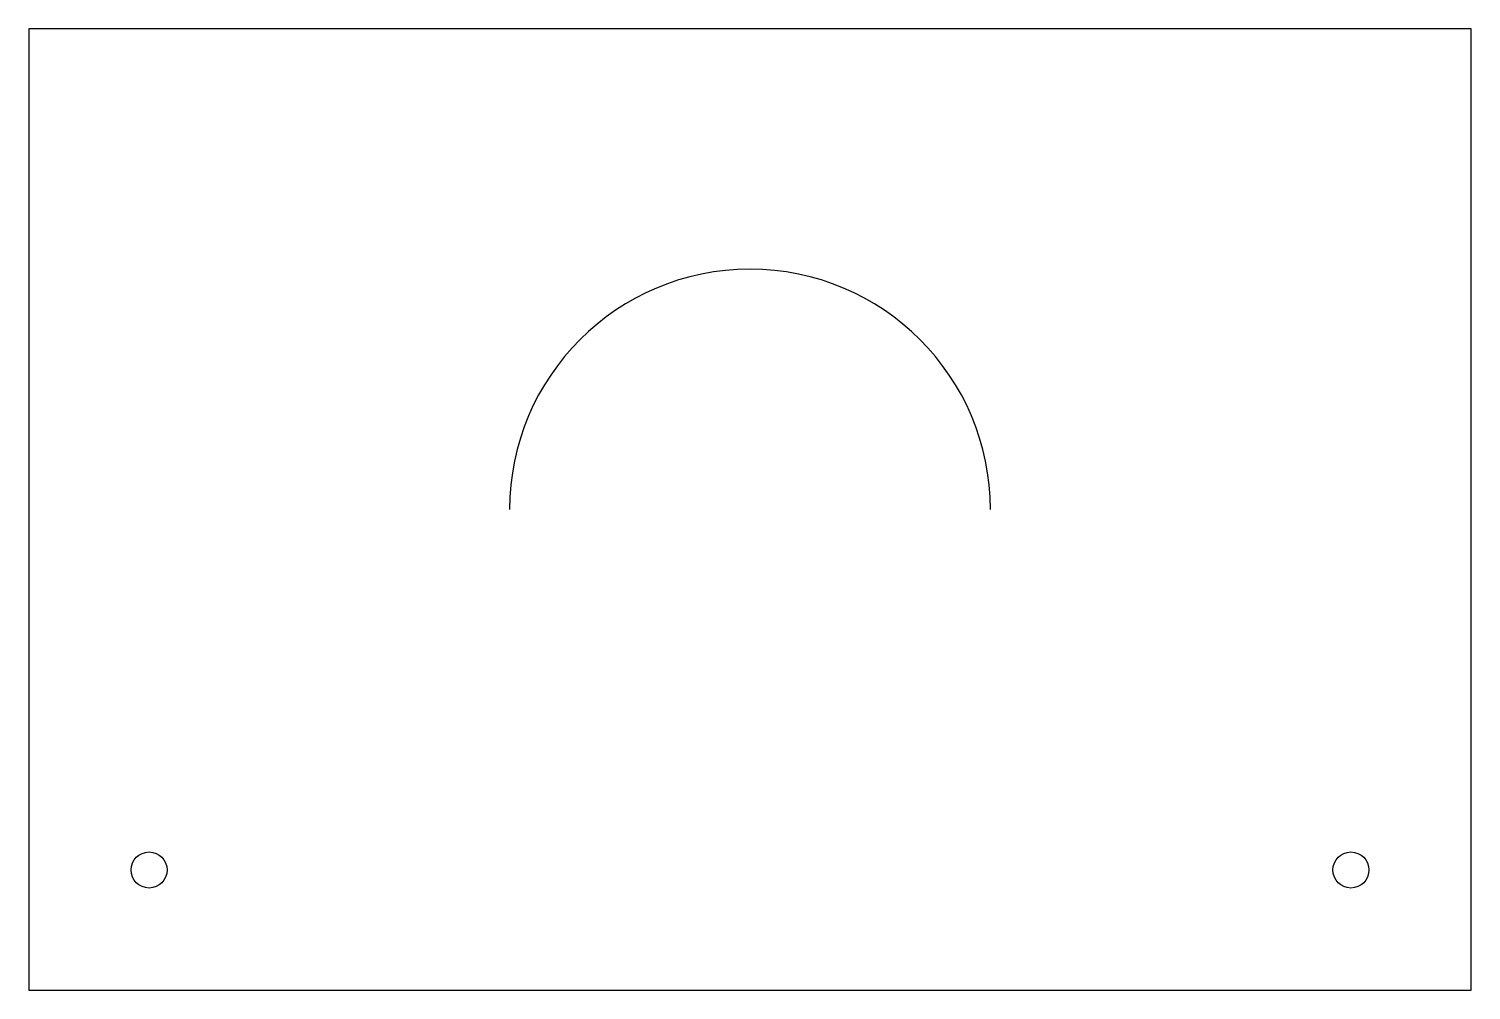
# Model space of a CAD drawing. Header units: millimetres. Extents: x 0 to 120, y 0 to 80.
import ezdxf

# ---------------------------------------------------------------- set-up
doc = ezdxf.new("R2010")
doc.units = ezdxf.units.MM

msp = doc.modelspace()

# ---------------------------------------------------------------- linework, layer by layer
msp.add_lwpolyline([(0, 0), (120, 0), (120, 80), (0, 80)], close=True)
for centre in [(10, 10), (110, 10)]:
    msp.add_circle(centre, 1.5)
msp.add_arc((60, 40), 20, 0, 180)

doc.saveas('drawing.dxf')
